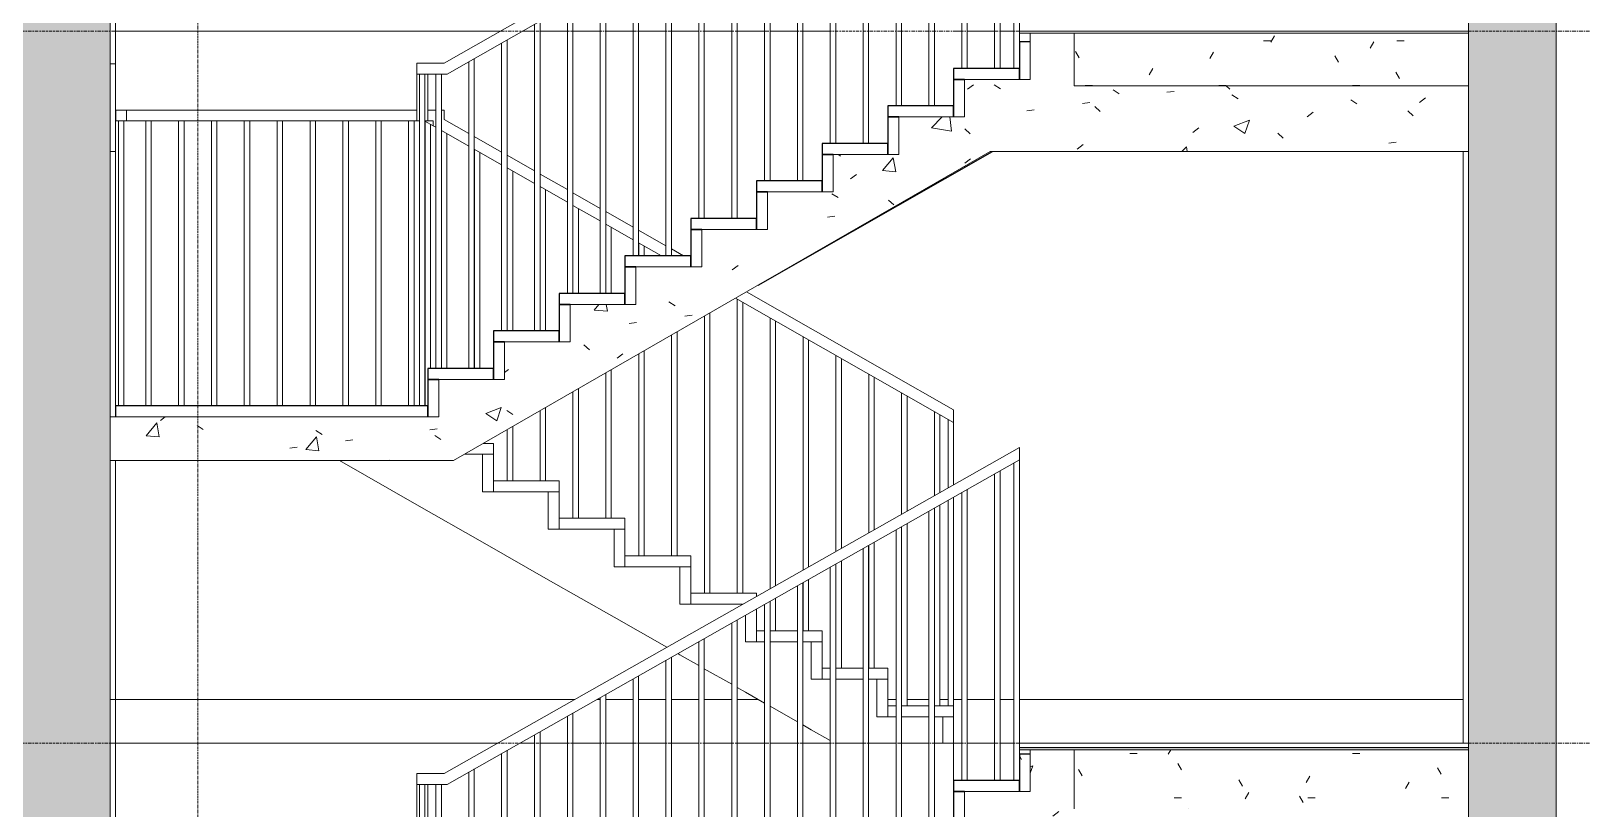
# Model space of a CAD drawing. Header units: millimetres. Extents: x 78096 to 288885, y -20632 to 149556.
# Drawn here: x 217824 to 224902, y 89700 to 93250 of the extents above; entities that cross this region are included whole.
import ezdxf

# ---------------------------------------------------------------- set-up
doc = ezdxf.new("R2010")
doc.units = ezdxf.units.MM
doc.linetypes.add('Centre', pattern=[31.75, 6.35, -4.7625, 15.875, -4.7625])
doc.linetypes.add('Grid Line', pattern=[22.225, 12.7, -3.175, 3.175, -3.175])
for name, color, linetype, lineweight in [('A-DETL', 90, 'Continuous', 9), ('A-DETL-GENF', 92, 'Continuous', 9), ('A-FLOR', 192, 'Continuous', 9), ('A-FLOR-FNSH', 192, 'Continuous', 35), ('A-FLOR-HRAL', 11, 'Continuous', 9), ('A-FLOR-LEVL', 51, 'Continuous', 9), ('A-FLOR-MCUT', 51, 'Continuous', 9), ('A-FLOR-PATT', 8, 'Continuous', 35), ('A-WALL', 113, 'Continuous', 9), ('A-WALL-FNSH', 113, 'Continuous', 25), ('S-COLS', 52, 'Continuous', 9), ('S-GRID', 1, 'Continuous', 9), ('S-STRS', 31, 'Continuous', 9)]:
    doc.layers.add(name, color=color, linetype=linetype, lineweight=lineweight)
pattern_1 = [(50, (230762.54, 117385), (364.368, -31.8783), [38.1, -419.1]), (355, (230762.54, 117385), (-70.486, 382.1133), [30.48, -335.28]), (100.451, (230792.9, 117382.34), (293.885, 350.2334), [32.38, -356.18]), (46.184, (230762.54, 117486.6), (542.1585, -84.086), [57.15, -628.65]), (96.636, (230807.7, 117479.6), (474.805, 494.8554), [48.57, -534.27]), (351.184, (230762.54, 117486.6), (474.81, 494.85), [45.72, -502.92]), (21, (230813.34, 117461.2), (303.2285, -204.5305), [38.1, -419.1]), (326, (230813.34, 117461.2), (123.604, 368.376), [30.48, -335.28]), (71.451, (230838.6, 117444.16), (426.834, 163.8427), [32.38, -356.18]), (37.5, (230762.54, 117385), (6.17665, 169.11015), [16.764, -314.452, 16.764, -323.596, -336.55]), (37.5, (230762.54, 117385), (6.17665, 169.11015), [-671.576, 16.764, -319.786]), (7.5, (230762.54, 117385), (133.6389, 200.3615), [16.764, -177.292, 16.764, -306.832, -128.27]), (7.5, (230762.54, 117385), (133.6389, 200.3615), [-517.652, 16.764, -111.506]), (327.5, (230649.26, 117385), (271.1818, -11.45836), [16.764, -110.236, 16.764, -379.476, -525.78]), (327.5, (230649.26, 117385), (271.1818, -11.45836), [-523.24, 16.764, -509.016]), (317.5, (230598.46, 117385), (296.2585, 50.8528), [16.764, -148.336, 16.764, -246.38, -373.38]), (317.5, (230598.46, 117385), (296.2585, 50.8528), [-428.244, 16.764, -356.616])]
pattern_2 = [(0, (230762.54, 117385), (812.8, 203.2), [33.528, -576.072, 33.528, -576.072, -3251.2]), (0, (230762.54, 117385), (812.8, 203.2), [-1219.2, 33.528, -1185.672, 33.528, -576.072, -1422.4]), (0, (230762.54, 117385), (812.8, 203.2), [-3048, 33.528, -372.872, 33.528, -982.472]), (120, (231067.34, 117486.6), (-582.3764, 602.3054), [33.528, -576.072, 33.528, -3827.272]), (120, (231067.34, 117486.6), (-582.3764, 602.3054), [-643.128, -576.072, 33.528, -1185.672, -2032]), (120, (231067.34, 117486.6), (-582.3764, 602.3054), [-2438.4, 33.528, -576.072, 33.528, -1388.872]), (120, (231067.34, 117486.6), (-582.3764, 602.3054), [-3081.528, -372.872, 33.528, -982.472]), (240, (231168.94, 117893), (-230.4236, -805.5054), [33.528, -576.072, 33.528, -3827.272]), (240, (231168.94, 117893), (-230.4236, -805.5054), [-643.128, -576.072, 33.528, -1185.672, -2032]), (240, (231168.94, 117893), (-230.4236, -805.5054), [-2438.4, 33.528, -576.072, 33.528, -1388.872]), (240, (231168.94, 117893), (-230.4236, -805.5054), [-3081.528, -372.872, 33.528, -982.472])]
pattern_3 = [(50, (230762.54, 117385), (728.7365, -63.756), [76.2, -838.2]), (355, (230762.54, 117385), (-140.972, 764.228), [60.96, -670.56]), (100.451, (230823.3, 117379.7), (587.77, 700.467), [64.76, -712.36]), (46.184, (230762.5, 117588.2), (1084.316, -168.17), [114.3, -1257.3]), (96.636, (230852.9, 117574.2), (949.61, 989.71), [97.14, -1068.54]), (351.184, (230762.5, 117588.2), (949.62, 989.7), [91.44, -1005.84]), (21, (230864.14, 117537.4), (606.458, -409.061), [76.2, -838.2]), (326, (230864.14, 117537.4), (247.208, 736.753), [60.96, -670.56]), (71.451, (230914.7, 117503.3), (853.668, 327.685), [64.76, -712.36]), (37.5, (230762.54, 117385), (12.3547, 338.2201), [33.528, -628.904, 33.528, -647.192, -673.1]), (37.5, (230762.54, 117385), (12.3547, 338.2201), [-1343.152, 33.528, -639.572]), (7.5, (230762.54, 117385), (267.279, 400.722), [33.528, -354.584, 33.528, -613.664, -256.54]), (7.5, (230762.54, 117385), (267.279, 400.722), [-1035.304, 33.528, -223.012]), (327.5, (230535.98, 117385), (542.3633, -22.9153), [33.528, -220.472, 33.528, -758.952, -1051.56]), (327.5, (230535.98, 117385), (542.3633, -22.9153), [-1046.48, 33.528, -1018.032]), (317.5, (230434.38, 117385), (592.517, 101.707), [33.528, -296.672, 33.528, -492.76, -746.76]), (317.5, (230434.38, 117385), (592.517, 101.707), [-856.488, 33.528, -713.232])]

# ---------------------------------------------------------------- blocks, each defined once
blk = doc.blocks.new('Railing - 25mm-4401082-TOMH A-A')
at = {"layer": 'A-FLOR-HRAL'}
for p, q in [((-3474.9, 91228.6), (-3474.9, 89830)), ((-3449.9, 89830), (-3449.9, 91242.7))]:
    blk.add_line(p, q, dxfattribs=at)
blk = doc.blocks.new('Railing - 25mm-4401084-TOMH A-A')
at = {"layer": 'A-FLOR-HRAL'}
for p, q in [((-3624.9, 91143.6), (-3624.9, 89830)), ((-3599.9, 89830), (-3599.9, 91157.7))]:
    blk.add_line(p, q, dxfattribs=at)
blk = doc.blocks.new('Railing - 25mm-4401080-TOMH A-A')
at = {"layer": 'A-FLOR-HRAL'}
for p, q in [((-6024.9, 89812.3), (-6024.9, 88470)), ((-5999.9, 88470), (-5999.9, 89812.3))]:
    blk.add_line(p, q, dxfattribs=at)
blk = doc.blocks.new('Railing - 25mm-4401074-TOMH A-A')
at = {"layer": 'A-FLOR-HRAL'}
for p, q in [((-6099.9, 88300), (-6099.9, 89812.3)), ((-6074.9, 88300), (-6074.9, 89812.3))]:
    blk.add_line(p, q, dxfattribs=at)
blk = doc.blocks.new('Railing - 25mm-4401071-TOMH A-A')
at = {"layer": 'A-FLOR-HRAL'}
for p, q in [((-3387, 91278.4), (-3387, 89830)), ((-3362, 90000), (-3362, 91292.5))]:
    blk.add_line(p, q, dxfattribs=at)
blk = doc.blocks.new('Railing - Railing-4403899-TOMH A-A')
for name, p in [('Railing - 25mm-4401071-TOMH A-A', (0, 0)), ('Railing - 25mm-4401082-TOMH A-A', (0, 0)), ('Railing - 25mm-4401084-TOMH A-A', (0, 0)), ('Railing - 25mm-4401082-TOMH A-A', (-300, -170)), ('Railing - 25mm-4401084-TOMH A-A', (-300, -170)), ('Railing - 25mm-4401082-TOMH A-A', (-600, -340)), ('Railing - 25mm-4401084-TOMH A-A', (-600, -340)), ('Railing - 25mm-4401082-TOMH A-A', (-900, -510)), ('Railing - 25mm-4401084-TOMH A-A', (-900, -510)), ('Railing - 25mm-4401082-TOMH A-A', (-1200, -680)), ('Railing - 25mm-4401084-TOMH A-A', (-1200, -680)), ('Railing - 25mm-4401082-TOMH A-A', (-1500, -850)), ('Railing - 25mm-4401084-TOMH A-A', (-1500, -850)), ('Railing - 25mm-4401082-TOMH A-A', (-1800, -1020)), ('Railing - 25mm-4401084-TOMH A-A', (-1800, -1020)), ('Railing - 25mm-4401082-TOMH A-A', (-2100, -1190)), ('Railing - 25mm-4401084-TOMH A-A', (-2100, -1190)), ('Railing - 25mm-4401082-TOMH A-A', (-2400, -1360)), ('Railing - 25mm-4401074-TOMH A-A', (0, 0)), ('Railing - 25mm-4401080-TOMH A-A', (0, 0))]:
    blk.add_blockref(name, p)
blk = doc.blocks.new('Top Rail Type - Top Rail_Internal_-4403915-TOMH A-A')
at = {"layer": 'A-FLOR-HRAL'}
for p, q in [((-3362, 91350), (-5987.4, 89862.3)), ((-3362, 91350), (-3362, 91292.5)), ((-3362, 91292.5), (-5974.2, 89812.3)), ((-6112.4, 89812.3), (-6112.4, 89862.3)), ((-5987.4, 89862.3), (-6112.4, 89862.3)), ((-6112.4, 89812.3), (-6112.4, 89600)), ((-5974.2, 89812.3), (-6112.4, 89812.3)), ((-6062.4, 89812.3), (-6062.4, 89600)), ((-6024.9, 89650), (-6062.4, 89650)), ((-5987.4, 89650), (-5999.9, 89650)), ((-5987.4, 89607.7), (-5987.4, 89650)), ((-6099.9, 89600), (-6112.4, 89600)), ((-6062.4, 89600), (-6074.9, 89600)), ((-6062.4, 89600), (-6037.4, 89600)), ((-6037.4, 89600), (-6037.4, 89578.6)), ((-6037.4, 89578.6), (-6024.9, 89571.5)), ((-5999.9, 89557.3), (-5874.9, 89486.5)), ((-5874.9, 89544), (-5987.4, 89607.7)), ((-5724.9, 89459), (-5849.9, 89529.8)), ((-5849.9, 89472.3), (-5724.9, 89401.5)), ((-5574.9, 89374), (-5699.9, 89444.8)), ((-5699.9, 89387.3), (-5574.9, 89316.5)), ((-5424.9, 89289), (-5549.9, 89359.8)), ((-5549.9, 89302.3), (-5424.9, 89231.5)), ((-5274.9, 89204), (-5399.9, 89274.8)), ((-5399.9, 89217.3), (-5274.9, 89146.5)), ((-5124.9, 89119), (-5249.9, 89189.8)), ((-5249.9, 89132.3), (-5124.9, 89061.5)), ((-4974.9, 89034), (-5099.9, 89104.8)), ((-5099.9, 89047.3), (-4981.1, 88980)), ((-4879.7, 88980), (-4949.9, 89019.8)), ((-4649.6, 88792.2), (-3362, 88062.5)), ((-3362, 88120), (-4598.9, 88820.9)), ((-3362, 88120), (-3362, 88062.5))]:
    blk.add_line(p, q, dxfattribs=at)
blk = doc.blocks.new('Railing - 25mm-4401686-TOMH A-A')
at = {"layer": 'A-FLOR-HRAL'}
for p, q in [((-3474.9, 94478.1), (-3474.9, 93078.9)), ((-3449.9, 93078.9), (-3449.9, 94492.3))]:
    blk.add_line(p, q, dxfattribs=at)
blk = doc.blocks.new('Railing - 25mm-4401851-TOMH A-A')
at = {"layer": 'A-FLOR-HRAL'}
for p, q in [((-3624.9, 94392.5), (-3624.9, 93078.9)), ((-3599.9, 93078.9), (-3599.9, 94406.8))]:
    blk.add_line(p, q, dxfattribs=at)
blk = doc.blocks.new('Railing - 25mm-4401848-TOMH A-A')
at = {"layer": 'A-FLOR-HRAL'}
for p, q in [((-6024.9, 93053.1), (-6024.9, 91710.5)), ((-5999.9, 91710.5), (-5999.9, 93053.1))]:
    blk.add_line(p, q, dxfattribs=at)
blk = doc.blocks.new('Railing - 25mm-4401684-TOMH A-A')
at = {"layer": 'A-FLOR-HRAL'}
for p, q in [((-5999.5, 91710.5), (-5999.5, 92796.3)), ((-5974.5, 91710.5), (-5974.5, 92782))]:
    blk.add_line(p, q, dxfattribs=at)
blk = doc.blocks.new('Railing - 25mm-4401844-TOMH A-A')
at = {"layer": 'A-FLOR-HRAL'}
for p, q in [((-5849.5, 91710.5), (-5849.5, 92710.8)), ((-5824.5, 91710.5), (-5824.5, 92696.5))]:
    blk.add_line(p, q, dxfattribs=at)
blk = doc.blocks.new('Railing - 25mm-V149-TOMH A-A')
at = {"layer": 'A-FLOR-HRAL'}
for p, q in [((-5699.5, 91881.6), (-5699.5, 92625.2)), ((-5674.5, 91881.6), (-5674.5, 92611)), ((-5699.5, 91197.4), (-5699.5, 91431)), ((-5674.5, 91197.4), (-5674.5, 91445.4))]:
    blk.add_line(p, q, dxfattribs=at)
blk = doc.blocks.new('Railing - 25mm-V150-TOMH A-A')
at = {"layer": 'A-FLOR-HRAL'}
for p, q in [((-5549.5, 91881.6), (-5549.5, 92539.7)), ((-5524.5, 91881.6), (-5524.5, 92525.4)), ((-5524.5, 91197.4), (-5524.5, 91531.8)), ((-5549.5, 91197.4), (-5549.5, 91517.4))]:
    blk.add_line(p, q, dxfattribs=at)
blk = doc.blocks.new('Railing - 25mm-V151-TOMH A-A')
at = {"layer": 'A-FLOR-HRAL'}
for p, q in [((-5399.5, 92052.6), (-5399.5, 92454.2)), ((-5374.5, 92052.6), (-5374.5, 92439.9)), ((-5399.5, 91026.3), (-5399.5, 91603.8)), ((-5374.5, 91026.3), (-5374.5, 91618.2))]:
    blk.add_line(p, q, dxfattribs=at)
blk = doc.blocks.new('Railing - 25mm-V152-TOMH A-A')
at = {"layer": 'A-FLOR-HRAL'}
for p, q in [((-5249.5, 92052.6), (-5249.5, 92368.6)), ((-5224.5, 92052.6), (-5224.5, 92354.4)), ((-5249.5, 91026.3), (-5249.5, 91690.1)), ((-5224.5, 91026.3), (-5224.5, 91704.5))]:
    blk.add_line(p, q, dxfattribs=at)
blk = doc.blocks.new('Railing - 25mm-V153-TOMH A-A')
at = {"layer": 'A-FLOR-HRAL'}
for p, q in [((-5099.5, 92223.7), (-5099.5, 92283.1)), ((-5074.5, 92223.7), (-5074.5, 92268.9)), ((-5099.5, 90855.3), (-5099.5, 91776.5)), ((-5074.5, 90855.3), (-5074.5, 91790.9))]:
    blk.add_line(p, q, dxfattribs=at)
blk = doc.blocks.new('Railing - 25mm-V154-TOMH A-A')
at = {"layer": 'A-FLOR-HRAL'}
for p, q in [((-4949.5, 90855.3), (-4949.5, 91862.9)), ((-4924.5, 90855.3), (-4924.5, 91877.2))]:
    blk.add_line(p, q, dxfattribs=at)
blk = doc.blocks.new('Railing - 25mm-V155-TOMH A-A')
at = {"layer": 'A-FLOR-HRAL'}
for p, q in [((-4774.5, 90684.2), (-4774.5, 91963.6)), ((-4799.5, 90684.2), (-4799.5, 91949.2))]:
    blk.add_line(p, q, dxfattribs=at)
blk = doc.blocks.new('Railing - 25mm-V156-TOMH A-A')
at = {"layer": 'A-FLOR-HRAL'}
for p, q in [((-4649.5, 90684.2), (-4649.5, 92026.5)), ((-4624.5, 90684.2), (-4624.5, 92012.3))]:
    blk.add_line(p, q, dxfattribs=at)
blk = doc.blocks.new('Railing - 25mm-V157-TOMH A-A')
at = {"layer": 'A-FLOR-HRAL'}
for p, q in [((-4499.5, 90705.4), (-4499.5, 91941)), ((-4474.5, 90719.6), (-4474.5, 91926.8)), ((-4499.5, 90513.2), (-4499.5, 90647.9)), ((-4474.5, 90513.2), (-4474.5, 90662.1))]:
    blk.add_line(p, q, dxfattribs=at)
blk = doc.blocks.new('Railing - 25mm-V158-TOMH A-A')
at = {"layer": 'A-FLOR-HRAL'}
for p, q in [((-4349.5, 90790.4), (-4349.5, 91855.5)), ((-4324.5, 90804.6), (-4324.5, 91841.2)), ((-4349.5, 90513.2), (-4349.5, 90732.9)), ((-4324.5, 90513.2), (-4324.5, 90747.1))]:
    blk.add_line(p, q, dxfattribs=at)
blk = doc.blocks.new('Railing - 25mm-V159-TOMH A-A')
at = {"layer": 'A-FLOR-HRAL'}
for p, q in [((-4199.5, 90875.4), (-4199.5, 91770)), ((-4174.5, 90889.6), (-4174.5, 91755.7)), ((-4174.5, 90342.1), (-4174.5, 90832.1)), ((-4199.5, 90342.1), (-4199.5, 90817.9))]:
    blk.add_line(p, q, dxfattribs=at)
blk = doc.blocks.new('Railing - 25mm-V160-TOMH A-A')
at = {"layer": 'A-FLOR-HRAL'}
for p, q in [((-4049.5, 90960.4), (-4049.5, 91684.4)), ((-4024.5, 90974.6), (-4024.5, 91670.2)), ((-4049.5, 90342.1), (-4049.5, 90902.9)), ((-4024.5, 90342.1), (-4024.5, 90917.1))]:
    blk.add_line(p, q, dxfattribs=at)
blk = doc.blocks.new('Railing - 25mm-V161-TOMH A-A')
at = {"layer": 'A-FLOR-HRAL'}
for p, q in [((-3899.5, 91045.4), (-3899.5, 91598.9)), ((-3874.5, 91059.6), (-3874.5, 91584.7)), ((-3899.5, 90171.1), (-3899.5, 90987.9)), ((-3874.5, 90171.1), (-3874.5, 91002.1))]:
    blk.add_line(p, q, dxfattribs=at)
blk = doc.blocks.new('Railing - 25mm-V162-TOMH A-A')
at = {"layer": 'A-FLOR-HRAL'}
for p, q in [((-3749.5, 91130.4), (-3749.5, 91513.4)), ((-3724.5, 91144.6), (-3724.5, 91499.1)), ((-3749.5, 90171.1), (-3749.5, 91072.9)), ((-3724.5, 90171.1), (-3724.5, 91087.1))]:
    blk.add_line(p, q, dxfattribs=at)
blk = doc.blocks.new('Railing - 25mm-4401682-TOMH A-A')
at = {"layer": 'A-FLOR-HRAL'}
for p, q in [((-6099.9, 91539.5), (-6099.9, 93053.1)), ((-6074.9, 91539.5), (-6074.9, 93053.1))]:
    blk.add_line(p, q, dxfattribs=at)
blk = doc.blocks.new('Railing - 25mm-4401680-TOMH A-A')
at = {"layer": 'A-FLOR-HRAL'}
for p, q in [((-3387, 94528.2), (-3387, 93078.9)), ((-3362, 93250), (-3362, 94542.4))]:
    blk.add_line(p, q, dxfattribs=at)
blk = doc.blocks.new('Railing - 25mm-4401839-TOMH A-A')
at = {"layer": 'A-FLOR-HRAL'}
for p, q in [((-3687, 91165.8), (-3687, 91477.8)), ((-3662, 91180), (-3662, 91463.5)), ((-3687, 90171.1), (-3687, 91108.4)), ((-3662, 90171.1), (-3662, 91122.5))]:
    blk.add_line(p, q, dxfattribs=at)
blk = doc.blocks.new('Railing - Railing-4405682-TOMH A-A')
for name, p in [('Railing - 25mm-4401680-TOMH A-A', (0, 0)), ('Railing - 25mm-4401686-TOMH A-A', (0, 0)), ('Railing - 25mm-4401851-TOMH A-A', (0, 0)), ('Railing - 25mm-4401686-TOMH A-A', (-300, -171.1)), ('Railing - 25mm-4401851-TOMH A-A', (-300, -171.1)), ('Railing - 25mm-4401686-TOMH A-A', (-600, -342.1)), ('Railing - 25mm-4401851-TOMH A-A', (-600, -342.1)), ('Railing - 25mm-4401686-TOMH A-A', (-900, -513.2)), ('Railing - 25mm-4401851-TOMH A-A', (-900, -513.2)), ('Railing - 25mm-4401686-TOMH A-A', (-1200, -684.2)), ('Railing - 25mm-4401851-TOMH A-A', (-1200, -684.2)), ('Railing - 25mm-4401686-TOMH A-A', (-1500, -855.3)), ('Railing - 25mm-4401851-TOMH A-A', (-1500, -855.3)), ('Railing - 25mm-4401686-TOMH A-A', (-1800, -1026.3)), ('Railing - 25mm-4401851-TOMH A-A', (-1800, -1026.3)), ('Railing - 25mm-4401686-TOMH A-A', (-2100, -1197.4)), ('Railing - 25mm-4401851-TOMH A-A', (-2100, -1197.4)), ('Railing - 25mm-4401686-TOMH A-A', (-2400, -1368.4)), ('Railing - 25mm-4401682-TOMH A-A', (0, 0)), ('Railing - 25mm-4401848-TOMH A-A', (0, 0)), ('Railing - 25mm-4401684-TOMH A-A', (0, 0)), ('Railing - 25mm-4401844-TOMH A-A', (0, 0)), ('Railing - 25mm-V149-TOMH A-A', (0, 0)), ('Railing - 25mm-V150-TOMH A-A', (0, 0)), ('Railing - 25mm-V151-TOMH A-A', (0, 0)), ('Railing - 25mm-V152-TOMH A-A', (0, 0)), ('Railing - 25mm-V153-TOMH A-A', (0, 0)), ('Railing - 25mm-V156-TOMH A-A', (0, 0)), ('Railing - 25mm-V155-TOMH A-A', (0, 0)), ('Railing - 25mm-V157-TOMH A-A', (0, 0)), ('Railing - 25mm-V154-TOMH A-A', (0, 0)), ('Railing - 25mm-V158-TOMH A-A', (0, 0)), ('Railing - 25mm-V159-TOMH A-A', (0, 0)), ('Railing - 25mm-V160-TOMH A-A', (0, 0)), ('Railing - 25mm-V161-TOMH A-A', (0, 0)), ('Railing - 25mm-V162-TOMH A-A', (0, 0)), ('Railing - 25mm-4401839-TOMH A-A', (0, 0))]:
    blk.add_blockref(name, p)
blk = doc.blocks.new('Railing - 25mm-4401855-TOMH A-A')
at = {"layer": 'A-FLOR-HRAL'}
for p, q in [((-6074.5, 91539.5), (-6074.5, 92839)), ((-6049.5, 92824.8), (-6049.5, 91710.5))]:
    blk.add_line(p, q, dxfattribs=at)
blk = doc.blocks.new('Railing - 25mm-4168236-TOMH A-A')
at = {"layer": 'A-FLOR-HRAL'}
for p, q in [((-6149.5, 84885.7), (-6149.5, 86185.7)), ((-6124.5, 86185.7), (-6124.5, 84885.7))]:
    blk.add_line(p, q, dxfattribs=at)
blk = doc.blocks.new('Railing - 25mm-V132-TOMH A-A')
at = {"layer": 'A-FLOR-HRAL'}
for p, q in [((-7474.1, 84885.7), (-7474.1, 86185.7)), ((-7449.1, 84885.7), (-7449.1, 86185.7))]:
    blk.add_line(p, q, dxfattribs=at)
blk = doc.blocks.new('Railing - Railing-4405686-TOMH A-A')
at = {"layer": 'A-FLOR-HRAL', "lineweight": 18}
for p, q in [((-7436.6, 92889.5), (-7486.6, 92889.5)), ((-7486.6, 92889.5), (-7486.6, 92839.5)), ((-7436.6, 92839.5), (-7436.6, 92889.5)), ((-7486.6, 92839.5), (-7436.6, 92839.5))]:
    blk.add_line(p, q, dxfattribs=at)
at = {"layer": 'A-FLOR-HRAL'}
for p, q in [((-6112.4, 92889.5), (-7436.6, 92889.5)), ((-7436.6, 92839.5), (-6112.4, 92839.5)), ((-6074.9, 92839.3), (-6037.4, 92817.9))]:
    blk.add_line(p, q, dxfattribs=at)
for name, p in [('Railing - 25mm-V132-TOMH A-A', (0, 6653.8)), ('Railing - 25mm-4168236-TOMH A-A', (-1200, 6653.8)), ('Railing - 25mm-4168236-TOMH A-A', (-1050, 6653.8)), ('Railing - 25mm-4168236-TOMH A-A', (-900, 6653.8)), ('Railing - 25mm-4168236-TOMH A-A', (-750, 6653.8)), ('Railing - 25mm-4168236-TOMH A-A', (-600, 6653.8)), ('Railing - 25mm-4168236-TOMH A-A', (-450, 6653.8)), ('Railing - 25mm-4168236-TOMH A-A', (-300, 6653.8)), ('Railing - 25mm-4168236-TOMH A-A', (-150, 6653.8)), ('Railing - 25mm-4168236-TOMH A-A', (0, 6653.8)), ('Railing - 25mm-4401855-TOMH A-A', (0, 0))]:
    blk.add_blockref(name, p)
blk = doc.blocks.new('Top Rail Type - Top Rail_Internal_-4405698-TOMH A-A')
at = {"layer": 'A-FLOR-HRAL'}
for p, q in [((-3362, 94600), (-5987.4, 93103.1)), ((-3362, 94600), (-3362, 94542.4)), ((-3362, 94542.4), (-5974.2, 93053.1)), ((-6112.4, 93053.1), (-6112.4, 93103.1)), ((-5987.4, 93103.1), (-6112.4, 93103.1)), ((-6112.4, 93053.1), (-6112.4, 92839.5)), ((-5974.2, 93053.1), (-6112.4, 93053.1)), ((-6062.4, 93053.1), (-6062.4, 92839.5)), ((-6024.9, 92889.5), (-6062.4, 92889.5)), ((-5987.4, 92889.5), (-5999.9, 92889.5)), ((-5987.4, 92846.9), (-5987.4, 92889.5)), ((-6099.9, 92839.5), (-6112.4, 92839.5)), ((-6062.4, 92839.5), (-6074.9, 92839.5)), ((-6062.4, 92839.5), (-6037.4, 92839.5)), ((-6037.4, 92839.5), (-6037.4, 92817.9)), ((-6037.4, 92817.9), (-6024.9, 92810.8)), ((-5874.9, 92782.8), (-5987.4, 92846.9)), ((-5999.9, 92796.5), (-5874.9, 92725.2)), ((-5724.9, 92697.3), (-5849.9, 92768.5)), ((-5849.9, 92711), (-5724.9, 92639.7)), ((-5574.9, 92611.7), (-5699.9, 92683)), ((-5699.9, 92625.5), (-5574.9, 92554.2)), ((-5424.9, 92526.2), (-5549.9, 92597.5)), ((-5549.9, 92539.9), (-5424.9, 92468.7)), ((-5274.9, 92440.7), (-5399.9, 92512)), ((-5399.9, 92454.4), (-5274.9, 92383.1)), ((-5124.9, 92355.2), (-5249.9, 92426.4)), ((-5249.9, 92368.9), (-5124.9, 92297.6)), ((-4974.9, 92269.6), (-5099.9, 92340.9)), ((-5099.9, 92283.4), (-4995.3, 92223.7)), ((-4894.3, 92223.7), (-4949.9, 92255.4)), ((-4657.4, 92031), (-3662, 91463.5)), ((-3662, 91521.1), (-4607.2, 92060)), ((-3662, 91521.1), (-3662, 91463.5))]:
    blk.add_line(p, q, dxfattribs=at)
blk = doc.blocks.new('Top Rail Type - Top Rail_Internal_-4405717-TOMH A-A')
at = {"layer": 'A-FLOR-HRAL'}
for p, q in [((-7436.6, 92889.5), (-7486.6, 92889.5)), ((-7486.6, 92889.5), (-7486.6, 92839.5)), ((-7436.6, 92839.5), (-7436.6, 92889.5)), ((-6112.4, 92889.5), (-7436.6, 92889.5)), ((-7486.6, 92839.5), (-7436.6, 92839.5)), ((-7436.6, 92839.5), (-6112.4, 92839.5)), ((-6074.9, 92839.3), (-6037.4, 92817.9))]:
    blk.add_line(p, q, dxfattribs=at)

msp = doc.modelspace()

# ---------------------------------------------------------------- hatches: boundary and pattern name
at = {"layer": 'A-DETL-GENF'}
h = msp.add_hatch(dxfattribs=at)
h.set_pattern_fill('FP_7', color=50, style=0, pattern_type=2)
h.set_pattern_definition(pattern_3)
h.paths.add_polyline_path([(217784.424, 82800), (218184.412, 82800), (218184.412, 141050), (217784.412, 141050), (217784.424, 82884.048)])
h = msp.add_hatch(dxfattribs=at)
h.set_pattern_fill('FP_7', color=50, style=0, pattern_type=2)
h.set_pattern_definition(pattern_3)
h.paths.add_polyline_path([(224784.569, 82800), (224784.569, 141050), (224384.569, 141050), (224384.569, 82800)])
h = msp.add_hatch(dxfattribs=at)
h.set_pattern_fill('FP_7', color=50, style=0, pattern_type=2)
h.set_pattern_definition(pattern_3)
h.paths.add_polyline_path([(219052.285, 91289.474), (219751.054, 91289.474), (222200.916, 92700), (224384.412, 92700), (224384.412, 93000), (222584.424, 93000), (222584.424, 93240), (222384.424, 93240), (222384.424, 93028.947), (222084.424, 93028.947), (222084.424, 92857.895), (221784.424, 92857.895), (221784.424, 92686.842), (221484.424, 92686.842), (221484.424, 92515.789), (221184.424, 92515.789), (221184.424, 92344.737), (220884.424, 92344.737), (220884.424, 92173.684), (220584.424, 92173.684), (220584.424, 92002.632), (220284.424, 92002.632), (220284.424, 91831.579), (219984.424, 91831.579), (219984.424, 91660.526), (219684.424, 91660.526), (219684.424, 91489.474), (218184.412, 91489.474), (218184.412, 91289.474), (218648.629, 91289.474)])
h = msp.add_hatch(dxfattribs=at)
h.set_pattern_fill('FP_7', color=50, style=0, pattern_type=2)
h.set_pattern_definition(pattern_3)
h.paths.add_polyline_path([(219455.941, 88050), (219737.152, 88050), (222119.505, 89400), (224384.412, 89400), (224384.412, 89700), (222584.424, 89700), (222584.424, 89970), (222384.424, 89970), (222384.424, 89780), (222084.424, 89780), (222084.424, 89610), (221784.424, 89610), (221784.424, 89440), (221484.424, 89440), (221484.424, 89270), (221184.424, 89270), (221184.424, 89100), (220884.424, 89100), (220884.424, 88930), (220584.424, 88930), (220584.424, 88760), (220284.424, 88760), (220284.424, 88590), (219984.424, 88590), (219984.424, 88420), (219684.424, 88420), (219684.424, 88250), (218184.412, 88250), (218184.412, 88050), (219052.285, 88050)])
at = {"layer": 'A-FLOR-PATT', "lineweight": 9}
h = msp.add_hatch(dxfattribs=at)
h.set_pattern_fill('FP_2', color=256, style=0, pattern_type=2)
h.set_pattern_definition(pattern_2)
h.paths.add_polyline_path([(217759.424, 93000), (217784.412, 93000), (217784.412, 93240), (217759.424, 93240)])
h.paths.add_polyline_path([(222584.424, 93000), (224384.412, 93000), (224384.412, 93240), (222584.424, 93240), (222584.424, 93026.053)])
h.paths.add_polyline_path([(229484.553, 93000), (229484.553, 93240), (227584.424, 93240), (227584.424, 93000), (229143.687, 93000)])
h.paths.add_polyline_path([(222334.424, 93028.947), (222384.424, 93028.947), (222384.424, 93240), (222334.424, 93240)])
h = msp.add_hatch(dxfattribs=at)
h.set_pattern_fill('FP_1', color=256, style=0, pattern_type=2)
h.set_pattern_definition(pattern_1)
h.paths.add_polyline_path([(224384.412, 92700), (224384.569, 92700), (224384.412, 92933.154)])
h.paths.add_polyline_path([(211334.389, 92700), (211334.4, 92700), (211334.389, 93000)])
h = msp.add_hatch(dxfattribs=at)
h.set_pattern_fill('FP_13', color=256, style=0, pattern_type=2)
h.set_pattern_definition([(0, (230762.54, 117385), (406.4, 101.6), [33.528, -271.272, 33.528, -271.272, -1625.6]), (0, (230762.54, 117385), (406.4, 101.6), [-609.6, 33.528, -576.072, 33.528, -271.272, -711.2]), (0, (230762.54, 117385), (406.4, 101.6), [-1524, 33.528, -169.672, 33.528, -474.472]), (120, (230914.94, 117435.8), (-291.18818, 301.15272), [33.528, -271.272, 33.528, -271.272, -1625.6]), (120, (230914.94, 117435.8), (-291.18818, 301.15272), [-609.6, 33.528, -576.072, 33.528, -271.272, -711.2]), (120, (230914.94, 117435.8), (-291.18818, 301.15272), [-1524, 33.528, -169.672, 33.528, -474.472]), (240, (230965.74, 117639), (-115.21182, -402.75272), [33.528, -271.272, 33.528, -271.272, -1625.6]), (240, (230965.74, 117639), (-115.21182, -402.75272), [-609.6, 33.528, -576.072, 33.528, -271.272, -711.2]), (240, (230965.74, 117639), (-115.21182, -402.75272), [-1524, 33.528, -169.672, 33.528, -474.472])])
h.paths.add_polyline_path([(229345.515, 89970), (229484.553, 89970), (229484.553, 89980), (227584.424, 89980), (227584.424, 89970), (229143.687, 89970)])
h.paths.add_polyline_path([(222334.424, 89970), (224384.412, 89970), (224384.412, 89980), (222334.424, 89980)])
h.paths.add_polyline_path([(239734.009, 89970), (239734.009, 89980), (232588.299, 89980), (232588.299, 89970), (239638.744, 89970)])
h = msp.add_hatch(dxfattribs=at)
h.set_pattern_fill('FP_2', color=256, style=0, pattern_type=2)
h.set_pattern_definition(pattern_2)
h.paths.add_polyline_path([(222584.424, 89700), (224384.412, 89700), (224384.412, 89970), (222584.424, 89970), (222584.424, 89732.927)])
h.paths.add_polyline_path([(229684.27, 89700), (229684.458, 89700), (229684.27, 89792.809)])
h.paths.add_polyline_path([(229384.553, 89700), (229384.553, 89970), (227584.424, 89970), (227584.424, 89700), (229364.553, 89700)])
h.paths.add_polyline_path([(239734.009, 89700), (239734.009, 89970), (232588.299, 89970), (232588.299, 89700), (239638.744, 89700)])
h.paths.add_polyline_path([(222334.424, 89780), (222384.424, 89780), (222384.424, 89970), (222334.424, 89970), (222334.424, 89792.809)])
at = {"layer": 'S-COLS'}
h = msp.add_hatch(dxfattribs=at)
h.set_pattern_fill('FP_1', color=256, style=0, pattern_type=2)
h.set_pattern_definition(pattern_1)
h.paths.add_polyline_path([(224384.412, 86400), (224384.569, 86400), (224384.412, 86590)])
h.paths.add_polyline_path([(224384.412, 93000), (224384.569, 93000), (224384.412, 93240)])
h.paths.add_polyline_path([(224384.412, 100050), (224384.569, 100050), (224384.412, 100155.949)])
h.paths.add_polyline_path([(224384.412, 103850), (224384.569, 103850), (224384.412, 103924.364)])
h.paths.add_polyline_path([(224384.412, 107650), (224384.569, 107650), (224384.412, 107692.779)])
h.paths.add_polyline_path([(224384.412, 111450), (224384.569, 111450), (224384.412, 111461.193)])
h.paths.add_polyline_path([(224384.412, 115250), (224384.569, 115250.094), (224384.412, 115490)])
h.paths.add_polyline_path([(224384.412, 119050), (224384.569, 119050.094), (224384.412, 119290)])
h.paths.add_polyline_path([(224384.412, 122850), (224384.569, 122850.094), (224384.412, 123080.472)])
h.paths.add_polyline_path([(224384.412, 126650), (224384.569, 126650.094), (224384.412, 126848.887)])
h.paths.add_polyline_path([(224384.412, 130450), (224384.569, 130450.094), (224384.412, 130617.302)])
h.paths.add_polyline_path([(224384.412, 134250), (224384.569, 134250.094), (224384.412, 134385.716)])
at = {"layer": 'S-STRS'}
h = msp.add_hatch(dxfattribs=at)
h.set_pattern_fill('FP_1', color=256, style=0, pattern_type=2)
h.set_pattern_definition(pattern_1)
h.paths.add_polyline_path([(221142.061, 92090.356), (222211.282, 92700), (222200.916, 92700), (221184.424, 92114.747)])

# ---------------------------------------------------------------- linework, layer by layer
at = {"layer": 'A-DETL', "lineweight": 18}
for p, q in [((224384.569, 141050), (224384.569, 82800)), ((224784.569, 141050), (224784.569, 82800)), ((218184.412, 91489.474), (218184.412, 94539.474)), ((222584.424, 93240), (222384.424, 93240)), ((222384.424, 93240), (222384.424, 93028.947)), ((222584.424, 93000), (222584.424, 93240)), ((222384.424, 93028.947), (222084.424, 93028.947)), ((222084.424, 93028.947), (222084.424, 92857.895)), ((224384.412, 93000), (222584.424, 93000)), ((224384.412, 92700), (224384.412, 93000)), ((222084.424, 92857.895), (221784.424, 92857.895)), ((221784.424, 92857.895), (221784.424, 92686.842)), ((219751.054, 91289.474), (222200.916, 92700)), ((221784.424, 92686.842), (221484.424, 92686.842)), ((221484.424, 92686.842), (221484.424, 92515.789)), ((222200.916, 92700), (224384.412, 92700)), ((221484.424, 92515.789), (221184.424, 92515.789)), ((221184.424, 92515.789), (221184.424, 92344.737)), ((221184.424, 92344.737), (220884.424, 92344.737)), ((220884.424, 92344.737), (220884.424, 92173.684)), ((220884.424, 92173.684), (220584.424, 92173.684)), ((220584.424, 92173.684), (220584.424, 92002.632)), ((220584.424, 92002.632), (220284.424, 92002.632)), ((220284.424, 92002.632), (220284.424, 91831.579)), ((220284.424, 91831.579), (219984.424, 91831.579)), ((219984.424, 91831.579), (219984.424, 91660.526)), ((219984.424, 91660.526), (219684.424, 91660.526)), ((219684.424, 91660.526), (219684.424, 91489.474)), ((219684.424, 91489.474), (218184.412, 91489.474)), ((218184.412, 91489.474), (218184.412, 91289.474)), ((218184.412, 88250), (218184.412, 91289.474)), ((218184.412, 91289.474), (219751.054, 91289.474)), ((222584.424, 89970), (222384.424, 89970)), ((222384.424, 89970), (222384.424, 89780)), ((222584.424, 89700), (222584.424, 89970)), ((222384.424, 89780), (222084.424, 89780)), ((222084.424, 89780), (222084.424, 89610))]:
    msp.add_line(p, q, dxfattribs=at)
at = {"layer": 'A-FLOR', "lineweight": 18}
for p, q in [((222034.424, 90000), (222034.424, 89830)), ((222034.424, 90000), (222071.524, 90000)), ((222096.524, 90000), (222221.524, 90000)), ((222246.524, 90000), (222309.424, 90000))]:
    msp.add_line(p, q, dxfattribs=at)
at = {"layer": 'A-FLOR-FNSH', "color": 7, "lineweight": 18}
for p, q in [((224384.412, 93250), (222334.424, 93250)), ((222334.424, 93250), (222334.424, 93028.947)), ((224384.412, 90000), (222334.424, 90000)), ((222334.424, 90000), (222334.424, 89780))]:
    msp.add_line(p, q, dxfattribs=at)
at = {"layer": 'A-FLOR-LEVL', "linetype": 'Centre'}
for p, q in [((192334.611, 93250), (278486.268, 93250)), ((192334.611, 90000), (278486.268, 90000))]:
    msp.add_line(p, q, dxfattribs=at)
at = {"layer": 'A-FLOR-MCUT', "lineweight": 18}
for p, q in [((222384.424, 93240), (222334.424, 93240)), ((224384.412, 93240), (222584.424, 93240)), ((224384.412, 93000), (224384.412, 93250)), ((224384.412, 89980), (222334.424, 89980)), ((222384.424, 89970), (222334.424, 89970)), ((224384.412, 89970), (222584.424, 89970)), ((224384.412, 89700), (224384.412, 90000))]:
    msp.add_line(p, q, dxfattribs=at)
at = {"layer": 'A-WALL', "lineweight": 18}
for p, q in [((219966.732, 93250), (218209.424, 93250)), ((220121.524, 93250), (220067.677, 93250)), ((220271.524, 93250), (220146.524, 93250)), ((220421.524, 93250), (220296.524, 93250)), ((220571.524, 93250), (220446.524, 93250)), ((220721.524, 93250), (220596.524, 93250)), ((220871.524, 93250), (220746.524, 93250)), ((221021.524, 93250), (220896.524, 93250)), ((221171.524, 93250), (221046.524, 93250)), ((221321.524, 93250), (221196.524, 93250)), ((221471.524, 93250), (221346.524, 93250)), ((222071.524, 93250), (222034.424, 93250)), ((222221.524, 93250), (222096.524, 93250)), ((222309.424, 93250), (222246.524, 93250)), ((218209.424, 93100), (218209.424, 92700)), ((224384.412, 90000), (224384.412, 92700)), ((220305.013, 90200), (218209.424, 90200)), ((220421.524, 90200), (220406.43, 90200)), ((220571.524, 90200), (220446.524, 90200)), ((220721.524, 90200), (220596.524, 90200)), ((220871.524, 90200), (220746.524, 90200)), ((221021.524, 90200), (220896.524, 90200)), ((221142.182, 90200), (221046.524, 90200)), ((221771.524, 90200), (221734.424, 90200)), ((221921.524, 90200), (221821.924, 90200)), ((222009.424, 90200), (221971.924, 90200)), ((222071.524, 90200), (222034.424, 90200)), ((222221.524, 90200), (222096.524, 90200)), ((222309.424, 90200), (222246.524, 90200)), ((224359.412, 90200), (222334.424, 90200)), ((218209.424, 90000), (219952.071, 90000)), ((220053.489, 90000), (220121.524, 90000)), ((220146.524, 90000), (220271.524, 90000)), ((220296.524, 90000), (220421.524, 90000)), ((220446.524, 90000), (220571.524, 90000)), ((220596.524, 90000), (220721.524, 90000)), ((220746.524, 90000), (220871.524, 90000)), ((220896.524, 90000), (221021.524, 90000)), ((221046.524, 90000), (221171.524, 90000)), ((221196.524, 90000), (221321.524, 90000)), ((221346.524, 90000), (221471.524, 90000))]:
    msp.add_line(p, q, dxfattribs=at)
at = {"layer": 'A-WALL-FNSH', "color": 7, "lineweight": 18}
for p, q in [((218209.424, 93100), (218209.424, 94539.474)), ((218184.424, 93100), (218209.424, 93100)), ((218209.424, 92700), (218184.424, 92700)), ((218209.424, 91489.474), (218209.424, 92700)), ((224359.412, 92700), (224359.412, 90000)), ((218209.424, 88250), (218209.424, 91289.474)), ((218209.424, 90200), (218184.424, 90200)), ((218184.424, 90000), (218209.424, 90000)), ((224359.412, 90000), (224384.412, 90000))]:
    msp.add_line(p, q, dxfattribs=at)
at = {"layer": 'S-COLS'}
for p, q in [((224384.412, 95950), (224384.412, 93250)), ((224384.412, 93250), (224384.412, 93240)), ((224384.412, 93240), (224384.412, 93000)), ((224384.412, 92700), (224384.412, 90000)), ((224384.412, 90000), (224384.412, 89980)), ((224384.412, 89980), (224384.412, 89970)), ((224384.412, 89970), (224384.412, 89700))]:
    msp.add_line(p, q, dxfattribs=at)
at = {"layer": 'S-GRID', "linetype": 'Grid Line'}
for p, q in [((218584.395, 78125.107), (218584.395, 148256.175)), ((224384.412, 78125.107), (224384.412, 148256.175))]:
    msp.add_line(p, q, dxfattribs=at)
at = {"layer": 'S-STRS', "lineweight": 25}
for p, q in [((222334.424, 93200), (222334.424, 93028.947)), ((222384.424, 93200), (222334.424, 93200)), ((222334.424, 93078.947), (222034.424, 93078.947)), ((222034.424, 93078.947), (222034.424, 93028.947)), ((222034.424, 93028.947), (222034.424, 92857.895)), ((222084.424, 93028.947), (222034.424, 93028.947)), ((222034.424, 93028.947), (222084.424, 93028.947)), ((222334.424, 93028.947), (222334.424, 93078.947)), ((222034.424, 92907.895), (221734.424, 92907.895)), ((221734.424, 92907.895), (221734.424, 92857.895)), ((222034.424, 92857.895), (222034.424, 92907.895)), ((221734.424, 92857.895), (221734.424, 92686.842)), ((221784.424, 92857.895), (221734.424, 92857.895)), ((221734.424, 92857.895), (221784.424, 92857.895)), ((221734.424, 92736.842), (221434.424, 92736.842)), ((221434.424, 92736.842), (221434.424, 92686.842)), ((221734.424, 92686.842), (221734.424, 92736.842)), ((221142.061, 92090.356), (222211.282, 92700)), ((221434.424, 92686.842), (221434.424, 92515.789)), ((221484.424, 92686.842), (221434.424, 92686.842)), ((221434.424, 92686.842), (221484.424, 92686.842)), ((221434.424, 92565.789), (221134.424, 92565.789)), ((221134.424, 92565.789), (221134.424, 92515.789)), ((221434.424, 92515.789), (221434.424, 92565.789)), ((221134.424, 92515.789), (221134.424, 92344.737)), ((221184.424, 92515.789), (221134.424, 92515.789)), ((221134.424, 92515.789), (221184.424, 92515.789)), ((221134.424, 92394.737), (220834.424, 92394.737)), ((220834.424, 92394.737), (220834.424, 92344.737)), ((221134.424, 92344.737), (221134.424, 92394.737)), ((220834.424, 92344.737), (220834.424, 92173.684)), ((220884.424, 92344.737), (220834.424, 92344.737)), ((220834.424, 92344.737), (220884.424, 92344.737)), ((220834.424, 92223.684), (220534.424, 92223.684)), ((220534.424, 92223.684), (220534.424, 92173.684)), ((220534.424, 92173.684), (220534.424, 92002.632)), ((220584.424, 92173.684), (220534.424, 92173.684)), ((220534.424, 92173.684), (220584.424, 92173.684)), ((220834.424, 92173.684), (220834.424, 92223.684)), ((220534.424, 92052.632), (220234.424, 92052.632)), ((220234.424, 92052.632), (220234.424, 92002.632)), ((220534.424, 92002.632), (220534.424, 92052.632)), ((220234.424, 92002.632), (220234.424, 91831.579)), ((220284.424, 92002.632), (220234.424, 92002.632)), ((220234.424, 92002.632), (220284.424, 92002.632)), ((220234.424, 91881.579), (219934.424, 91881.579)), ((219934.424, 91881.579), (219934.424, 91831.579)), ((220234.424, 91831.579), (220234.424, 91881.579)), ((219934.424, 91831.579), (219934.424, 91660.526)), ((219984.424, 91831.579), (219934.424, 91831.579)), ((219934.424, 91831.579), (219984.424, 91831.579)), ((219934.424, 91710.526), (219634.424, 91710.526)), ((219634.424, 91710.526), (219634.424, 91660.526)), ((219934.424, 91660.526), (219934.424, 91710.526)), ((219634.424, 91660.526), (219634.424, 91489.474)), ((219684.424, 91660.526), (219634.424, 91660.526)), ((219634.424, 91660.526), (219684.424, 91660.526)), ((219634.424, 91539.474), (218209.424, 91539.474)), ((218209.424, 91539.474), (218209.424, 91489.474)), ((219634.424, 91489.474), (219634.424, 91539.474)), ((222334.424, 89950), (222334.424, 89780)), ((222384.424, 89950), (222334.424, 89950)), ((222334.424, 89830), (222034.424, 89830)), ((222034.424, 89830), (222034.424, 89780)), ((222334.424, 89780), (222334.424, 89830)), ((222034.424, 89780), (222034.424, 89610)), ((222084.424, 89780), (222034.424, 89780)), ((222034.424, 89780), (222084.424, 89780))]:
    msp.add_line(p, q, dxfattribs=at)
at = {"layer": 'S-STRS'}
for p, q in [((219801.331, 91318.421), (219884.424, 91318.421)), ((219934.424, 91318.421), (219801.331, 91318.421)), ((219884.424, 91318.421), (219884.424, 91147.368)), ((219934.424, 91318.421), (219884.424, 91318.421)), ((219884.424, 91318.421), (219884.424, 91147.368)), ((219888.173, 91368.421), (219934.424, 91368.421)), ((219934.424, 91368.421), (219934.424, 91318.421)), ((219934.424, 91147.368), (219934.424, 91318.421)), ((219584.424, 91088.195), (219231.413, 91289.474)), ((219934.424, 91197.368), (220234.424, 91197.368)), ((219934.424, 91197.368), (219934.424, 91147.368)), ((220234.424, 91197.368), (220234.424, 91147.368)), ((219884.424, 91147.368), (220184.424, 91147.368)), ((219884.424, 91147.368), (219934.424, 91147.368)), ((220234.424, 91147.368), (219934.424, 91147.368)), ((220184.424, 91147.368), (220184.424, 90976.316)), ((220234.424, 91147.368), (220184.424, 91147.368)), ((220184.424, 91147.368), (220184.424, 90976.316)), ((220234.424, 90976.316), (220234.424, 91147.368)), ((219584.424, 91088.195), (219884.424, 90917.142)), ((220184.424, 90976.316), (220484.424, 90976.316)), ((220184.424, 90976.316), (220234.424, 90976.316)), ((220234.424, 91026.316), (220534.424, 91026.316)), ((220234.424, 91026.316), (220234.424, 90976.316)), ((220534.424, 90976.316), (220234.424, 90976.316)), ((220484.424, 90976.316), (220484.424, 90805.263)), ((220534.424, 90976.316), (220484.424, 90976.316)), ((220484.424, 90976.316), (220484.424, 90805.263)), ((220534.424, 91026.316), (220534.424, 90976.316)), ((220534.424, 90805.263), (220534.424, 90976.316)), ((219884.424, 90917.142), (220184.424, 90746.09)), ((220534.424, 90855.263), (220834.424, 90855.263)), ((220534.424, 90855.263), (220534.424, 90805.263)), ((220834.424, 90855.263), (220834.424, 90805.263)), ((220484.424, 90805.263), (220784.424, 90805.263)), ((220484.424, 90805.263), (220534.424, 90805.263)), ((220834.424, 90805.263), (220534.424, 90805.263)), ((220784.424, 90805.263), (220784.424, 90634.211)), ((220834.424, 90805.263), (220784.424, 90805.263)), ((220784.424, 90805.263), (220784.424, 90634.211)), ((220834.424, 90634.211), (220834.424, 90805.263)), ((220184.424, 90746.09), (220484.424, 90575.037)), ((220834.424, 90684.211), (221134.424, 90684.211)), ((220834.424, 90684.211), (220834.424, 90634.211)), ((221134.424, 90684.211), (221134.424, 90670)), ((220784.424, 90634.211), (221070.565, 90634.211)), ((220784.424, 90634.211), (220834.424, 90634.211)), ((221070.565, 90634.211), (220834.424, 90634.211)), ((221134.424, 90463.158), (221134.424, 90612.53)), ((220484.424, 90575.037), (220724.889, 90437.93)), ((221084.424, 90584.197), (221084.424, 90463.158)), ((221084.424, 90584.197), (221084.424, 90463.158)), ((221134.424, 90513.158), (221171.524, 90513.158)), ((221134.424, 90513.158), (221134.424, 90463.158)), ((221196.524, 90513.158), (221321.524, 90513.158)), ((221346.524, 90513.158), (221434.424, 90513.158)), ((221434.424, 90513.158), (221434.424, 90463.158)), ((220775.441, 90409.106), (220784.424, 90403.985)), ((220784.424, 90403.985), (220871.524, 90354.322)), ((221084.424, 90463.158), (221171.524, 90463.158)), ((221084.424, 90463.158), (221134.424, 90463.158)), ((221171.524, 90463.158), (221134.424, 90463.158)), ((221196.524, 90463.158), (221321.524, 90463.158)), ((221321.524, 90463.158), (221196.524, 90463.158)), ((221346.524, 90463.158), (221384.424, 90463.158)), ((221434.424, 90463.158), (221346.524, 90463.158)), ((221384.424, 90463.158), (221384.424, 90292.105)), ((221434.424, 90463.158), (221384.424, 90463.158)), ((221384.424, 90463.158), (221384.424, 90292.105)), ((221434.424, 90292.105), (221434.424, 90463.158)), ((220896.524, 90340.068), (221021.524, 90268.796)), ((221434.424, 90342.105), (221471.524, 90342.105)), ((221434.424, 90342.105), (221434.424, 90292.105)), ((221496.524, 90342.105), (221621.524, 90342.105)), ((221646.524, 90342.105), (221734.424, 90342.105)), ((221734.424, 90342.105), (221734.424, 90292.105)), ((221046.524, 90254.542), (221084.424, 90232.932)), ((221384.424, 90292.105), (221471.524, 90292.105)), ((221384.424, 90292.105), (221434.424, 90292.105)), ((221471.524, 90292.105), (221434.424, 90292.105)), ((221496.524, 90292.105), (221621.524, 90292.105)), ((221621.524, 90292.105), (221496.524, 90292.105)), ((221646.524, 90292.105), (221684.424, 90292.105)), ((221734.424, 90292.105), (221646.524, 90292.105)), ((221684.424, 90292.105), (221684.424, 90121.053)), ((221734.424, 90292.105), (221684.424, 90292.105)), ((221684.424, 90292.105), (221684.424, 90121.053)), ((221734.424, 90121.053), (221734.424, 90292.105)), ((221084.424, 90232.932), (221171.524, 90183.27)), ((221196.524, 90169.015), (221321.524, 90097.743)), ((221684.424, 90121.053), (221771.524, 90121.053)), ((221684.424, 90121.053), (221734.424, 90121.053)), ((221734.424, 90171.053), (221771.524, 90171.053)), ((221734.424, 90171.053), (221734.424, 90121.053)), ((221771.524, 90121.053), (221734.424, 90121.053)), ((221796.524, 90171.053), (221921.524, 90171.053)), ((221796.524, 90121.053), (221921.524, 90121.053)), ((221921.524, 90121.053), (221796.524, 90121.053)), ((221946.524, 90171.053), (222034.424, 90171.053)), ((221946.524, 90121.053), (221984.424, 90121.053)), ((222034.424, 90121.053), (221946.524, 90121.053)), ((221984.424, 90121.053), (221984.424, 90000)), ((222034.424, 90121.053), (221984.424, 90121.053)), ((221984.424, 90121.053), (221984.424, 90000)), ((222034.424, 90171.053), (222034.424, 90121.053)), ((222034.424, 90000), (222034.424, 90121.053)), ((221346.524, 90083.489), (221384.424, 90061.879)), ((221384.424, 90061.879), (221471.524, 90012.217)), ((221496.524, 90000), (221621.524, 90000)), ((221646.524, 90000), (221684.424, 90000)), ((221684.424, 90000), (221771.524, 90000)), ((221796.524, 90000), (221921.524, 90000)), ((221946.524, 90000), (221984.424, 90000)), ((221984.424, 90000), (222034.424, 90000))]:
    msp.add_line(p, q, dxfattribs=at)

# ---------------------------------------------------------------- block references
at = {"layer": 'A-FLOR-HRAL'}
for name in ['Top Rail Type - Top Rail_Internal_-4405698-TOMH A-A', 'Railing - Railing-4405682-TOMH A-A', 'Railing - Railing-4405686-TOMH A-A', 'Top Rail Type - Top Rail_Internal_-4405717-TOMH A-A', 'Top Rail Type - Top Rail_Internal_-4403915-TOMH A-A', 'Railing - Railing-4403899-TOMH A-A']:
    msp.add_blockref(name, (225696.455, 0), dxfattribs=at)

doc.saveas('drawing.dxf')
